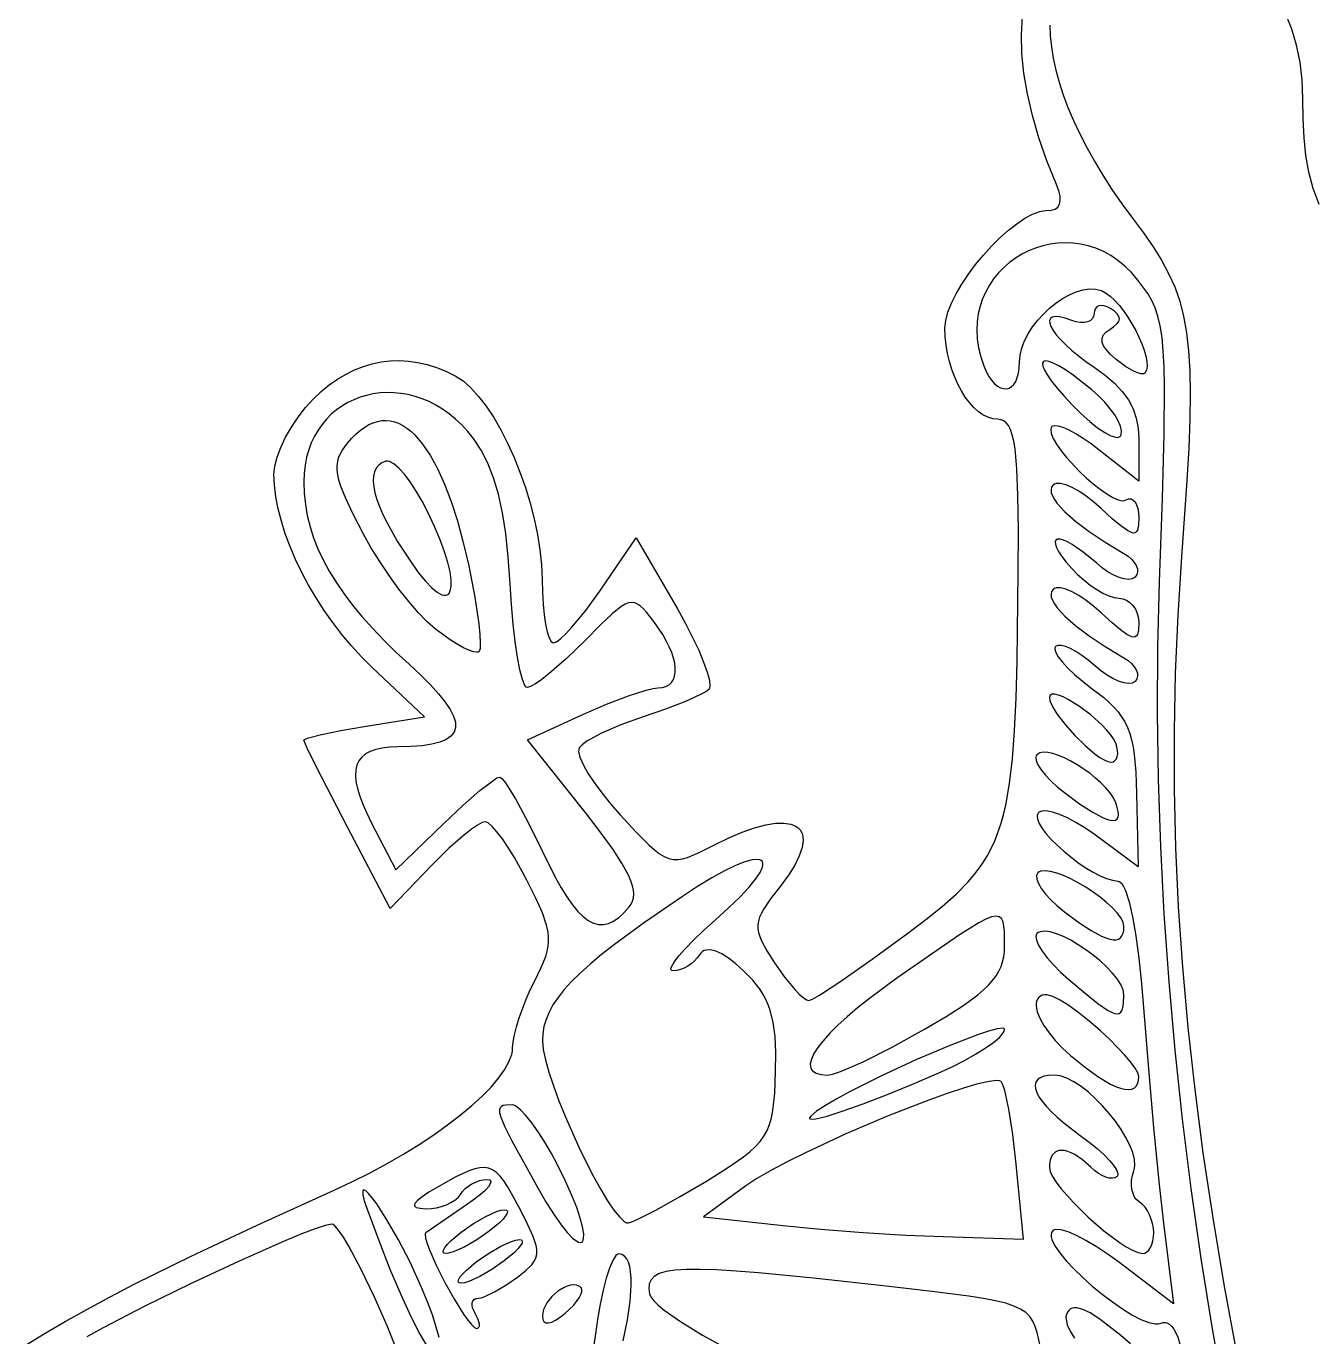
# Model space of a CAD drawing. Header units: millimetres. Extents: x -4.58 to 1.11, y 0.34 to 8.32.
# Drawn here: x -2.462 to -1.5, y 5.927 to 6.904 of the extents above; entities that cross this region are included whole.
import ezdxf

# ---------------------------------------------------------------- set-up
doc = ezdxf.new("R2010")
doc.units = ezdxf.units.MM

msp = doc.modelspace()

# ---------------------------------------------------------------- linework, layer by layer
at = {"flags": 128}
for points in [[(-2.462413, 5.921079), (-2.448286, 5.929793), (-2.43327, 5.938611), (-2.417212, 5.947616), (-2.399959, 5.956893), (-2.381358, 5.966525), (-2.339501, 5.987189), (-2.290419, 6.010282), (-2.232889, 6.036472), (-2.219328, 6.042812), (-2.206153, 6.049442), (-2.193432, 6.056309), (-2.181231, 6.063358), (-2.169619, 6.070536), (-2.158662, 6.077789), (-2.148427, 6.085064), (-2.138983, 6.092307), (-2.130395, 6.099464), (-2.122732, 6.106482), (-2.11606, 6.113307), (-2.110447, 6.119884), (-2.105961, 6.126161), (-2.102668, 6.132084), (-2.100635, 6.137599), (-2.100113, 6.140187), (-2.099931, 6.142653), (-2.099581, 6.147002), (-2.098609, 6.152297), (-2.097081, 6.158336), (-2.095066, 6.164913), (-2.089841, 6.178868), (-2.086766, 6.185837), (-2.083472, 6.192528), (-2.078616, 6.202327), (-2.075257, 6.210725), (-2.074155, 6.214598), (-2.073446, 6.218362), (-2.073136, 6.222094), (-2.073231, 6.225877), (-2.073738, 6.229789), (-2.074663, 6.233911), (-2.077791, 6.243104), (-2.082664, 6.254096), (-2.089333, 6.267528), (-2.093977, 6.276279), (-2.098658, 6.284445), (-2.103248, 6.291846), (-2.10762, 6.298304), (-2.111646, 6.303638), (-2.115199, 6.30767), (-2.118151, 6.310221), (-2.119362, 6.310885), (-2.120375, 6.311111), (-2.122773, 6.310451), (-2.126233, 6.308559), (-2.130592, 6.305568), (-2.135686, 6.301611), (-2.147428, 6.29133), (-2.160153, 6.278778), (-2.191125, 6.246444), (-2.223347, 6.307681), (-2.246092, 6.351811), (-2.253013, 6.365925), (-2.255556, 6.371931), (-2.254637, 6.372681), (-2.252005, 6.373664), (-2.242337, 6.376163), (-2.228028, 6.379095), (-2.210556, 6.382125), (-2.165556, 6.389319), (-2.204917, 6.426458), (-2.212668, 6.434136), (-2.220126, 6.442253), (-2.227263, 6.450752), (-2.234049, 6.459576), (-2.240457, 6.468669), (-2.246458, 6.477976), (-2.252023, 6.487439), (-2.257123, 6.497002), (-2.261731, 6.506609), (-2.265817, 6.516203), (-2.269352, 6.525728), (-2.272309, 6.535128), (-2.274659, 6.544347), (-2.276373, 6.553327), (-2.277422, 6.562012), (-2.277778, 6.570347), (-2.27718, 6.576292), (-2.275467, 6.582994), (-2.272758, 6.590224), (-2.269174, 6.597752), (-2.264834, 6.605348), (-2.25986, 6.612783), (-2.25437, 6.619827), (-2.248486, 6.62625), (-2.2426, 6.631769), (-2.236569, 6.636703), (-2.230402, 6.641053), (-2.224112, 6.644815), (-2.217707, 6.647988), (-2.211199, 6.650571), (-2.204599, 6.652562), (-2.197917, 6.653958), (-2.191163, 6.654759), (-2.184347, 6.654963), (-2.177482, 6.654567), (-2.170576, 6.65357), (-2.163641, 6.651971), (-2.156687, 6.649768), (-2.149724, 6.646959), (-2.142764, 6.643542), (-2.136936, 6.639727), (-2.131102, 6.634583), (-2.125314, 6.628233), (-2.119623, 6.620799), (-2.114084, 6.612404), (-2.108747, 6.603171), (-2.103665, 6.593221), (-2.098891, 6.582677), (-2.094476, 6.571663), (-2.090472, 6.560299), (-2.086933, 6.548711), (-2.08391, 6.537018), (-2.081456, 6.525345), (-2.079623, 6.513814), (-2.078463, 6.502547), (-2.078028, 6.491667), (-2.077807, 6.482182), (-2.077273, 6.473336), (-2.076459, 6.465323), (-2.075403, 6.458335), (-2.074138, 6.452567), (-2.0727, 6.448212), (-2.071123, 6.445463), (-2.070295, 6.444751), (-2.069444, 6.444514), (-2.067227, 6.445328), (-2.064107, 6.44763), (-2.060228, 6.45126), (-2.055734, 6.456057), (-2.045474, 6.468508), (-2.034472, 6.483694), (-2.007847, 6.522806), (-1.977153, 6.469736), (-1.971134, 6.458931), (-1.965809, 6.448575), (-1.961273, 6.438915), (-1.957622, 6.430196), (-1.954951, 6.422666), (-1.953356, 6.41657), (-1.952933, 6.412155), (-1.953191, 6.410655), (-1.953778, 6.409667), (-1.956101, 6.407991), (-1.959904, 6.405905), (-1.971155, 6.400833), (-1.985928, 6.395116), (-2.002625, 6.389417), (-2.019229, 6.383481), (-2.03375, 6.377122), (-2.039741, 6.374021), (-2.044625, 6.3711), (-2.048207, 6.368455), (-2.050292, 6.366181), (-2.050729, 6.364957), (-2.050782, 6.363361), (-2.049794, 6.359154), (-2.047454, 6.353764), (-2.043885, 6.347396), (-2.039214, 6.340254), (-2.033565, 6.332544), (-2.027063, 6.32447), (-2.019833, 6.316236), (-2.007818, 6.303267), (-1.998302, 6.293701), (-1.994237, 6.290116), (-1.990504, 6.287286), (-1.987005, 6.285181), (-1.983642, 6.283769), (-1.980319, 6.283018), (-1.976936, 6.282897), (-1.973397, 6.283374), (-1.969603, 6.284418), (-1.960862, 6.288078), (-1.949931, 6.293625), (-1.938946, 6.299023), (-1.928834, 6.303331), (-1.919635, 6.306574), (-1.911387, 6.308776), (-1.904129, 6.309961), (-1.897898, 6.310153), (-1.892735, 6.309377), (-1.890565, 6.308633), (-1.888677, 6.307656), (-1.887075, 6.306449), (-1.885763, 6.305015), (-1.884748, 6.303357), (-1.884033, 6.301478), (-1.883623, 6.299381), (-1.883523, 6.297069), (-1.884274, 6.291812), (-1.886324, 6.285732), (-1.889711, 6.278853), (-1.894475, 6.271198), (-1.900653, 6.262792), (-1.907679, 6.253649), (-1.912764, 6.246202), (-1.914591, 6.242941), (-1.915948, 6.239894), (-1.91684, 6.236994), (-1.917273, 6.234168), (-1.91725, 6.231349), (-1.916777, 6.228466), (-1.91586, 6.22545), (-1.914502, 6.222231), (-1.910489, 6.214905), (-1.904778, 6.205931), (-1.897061, 6.195006), (-1.889679, 6.186076), (-1.886376, 6.182648), (-1.883471, 6.180063), (-1.88107, 6.178439), (-1.879278, 6.177889), (-1.876501, 6.178933), (-1.87128, 6.181878), (-1.854714, 6.192648), (-1.831998, 6.208555), (-1.805556, 6.227958), (-1.791962, 6.238297), (-1.779983, 6.247907), (-1.769513, 6.257129), (-1.760448, 6.266304), (-1.75641, 6.270982), (-1.752684, 6.275776), (-1.749256, 6.280729), (-1.746115, 6.285885), (-1.743246, 6.291285), (-1.740637, 6.296973), (-1.738275, 6.302991), (-1.736146, 6.309382), (-1.734238, 6.316189), (-1.732537, 6.323454), (-1.729706, 6.33953), (-1.727548, 6.357953), (-1.725958, 6.379064), (-1.724832, 6.403204), (-1.724066, 6.430716), (-1.723194, 6.497222), (-1.723079, 6.528829), (-1.723381, 6.554269), (-1.724181, 6.574145), (-1.725561, 6.589057), (-1.726493, 6.59484), (-1.727601, 6.599608), (-1.728895, 6.603437), (-1.730384, 6.6064), (-1.732079, 6.608574), (-1.73399, 6.610034), (-1.736127, 6.610854), (-1.7385, 6.611111), (-1.742196, 6.6115), (-1.745858, 6.612633), (-1.749459, 6.614462), (-1.752969, 6.616937), (-1.756361, 6.620009), (-1.759607, 6.62363), (-1.762678, 6.627751), (-1.765545, 6.632321), (-1.768181, 6.637293), (-1.770558, 6.642617), (-1.772646, 6.648244), (-1.774418, 6.654125), (-1.775845, 6.660211), (-1.7769, 6.666453), (-1.777554, 6.672802), (-1.777778, 6.679208), (-1.777197, 6.68483), (-1.775531, 6.691049), (-1.772893, 6.697734), (-1.769399, 6.704751), (-1.765163, 6.711968), (-1.760299, 6.719253), (-1.754921, 6.726472), (-1.749144, 6.733495), (-1.743083, 6.740187), (-1.736851, 6.746417), (-1.730563, 6.752053), (-1.724334, 6.75696), (-1.718278, 6.761008), (-1.71251, 6.764063), (-1.707143, 6.765994), (-1.704645, 6.766496), (-1.702292, 6.766667), (-1.698643, 6.766958), (-1.695778, 6.767838), (-1.693691, 6.769318), (-1.692378, 6.77141), (-1.691835, 6.774124), (-1.692057, 6.777471), (-1.69304, 6.781463), (-1.694778, 6.786111), (-1.701856, 6.803823), (-1.707806, 6.82101), (-1.712631, 6.837642), (-1.716334, 6.853687), (-1.718919, 6.869117), (-1.720388, 6.883899), (-1.720744, 6.898004), (-1.719991, 6.911399)], [(-1.499022, 6.771158), (-1.503362, 6.783135), (-1.506566, 6.795257), (-1.508787, 6.807776), (-1.510182, 6.820943), (-1.510905, 6.835008), (-1.511111, 6.850222), (-1.511646, 6.864058), (-1.513224, 6.877312), (-1.515808, 6.889942), (-1.519361, 6.901905), (-1.523843, 6.913157)], [(-1.699625, 6.905017), (-1.699312, 6.897072), (-1.698462, 6.888821), (-1.697073, 6.880281), (-1.695144, 6.871467), (-1.692675, 6.862396), (-1.689663, 6.853083), (-1.686109, 6.843545), (-1.68201, 6.833798), (-1.677367, 6.823858), (-1.672177, 6.81374), (-1.66644, 6.803461), (-1.660155, 6.793037), (-1.653321, 6.782484), (-1.645936, 6.771818), (-1.638, 6.761056), (-1.629872, 6.750109), (-1.622706, 6.73978), (-1.616462, 6.729799), (-1.611103, 6.719895), (-1.606588, 6.709796), (-1.602878, 6.699234), (-1.599935, 6.687936), (-1.597719, 6.675632), (-1.59619, 6.662051), (-1.59531, 6.646923), (-1.59504, 6.629977), (-1.59534, 6.610942), (-1.596171, 6.589548), (-1.597494, 6.565523), (-1.601458, 6.5085), (-1.604261, 6.465063), (-1.606126, 6.421809), (-1.60704, 6.378588), (-1.606987, 6.335248), (-1.605952, 6.291641), (-1.60392, 6.247614), (-1.600876, 6.203019), (-1.596804, 6.157705), (-1.59169, 6.111521), (-1.585518, 6.064318), (-1.578273, 6.015944), (-1.569941, 5.96625), (-1.560505, 5.915085)], [(-1.568896, 5.88013), (-1.578312, 5.93301), (-1.586757, 5.985511), (-1.594231, 6.037636), (-1.600734, 6.089384), (-1.606267, 6.140757), (-1.610828, 6.191757), (-1.614419, 6.242384), (-1.617039, 6.29264), (-1.618689, 6.342525), (-1.619369, 6.392042), (-1.619079, 6.44119), (-1.617819, 6.489972), (-1.615678, 6.552173), (-1.614396, 6.600054), (-1.614138, 6.635907), (-1.614445, 6.65004), (-1.615069, 6.662024), (-1.616033, 6.672148), (-1.617355, 6.680697), (-1.619057, 6.687959), (-1.621159, 6.694218), (-1.623683, 6.699763), (-1.626648, 6.704879), (-1.633986, 6.714972), (-1.638724, 6.720501), (-1.643695, 6.725374), (-1.648867, 6.729606), (-1.654211, 6.733216), (-1.659694, 6.73622), (-1.665288, 6.738636), (-1.67096, 6.74048), (-1.676681, 6.74177), (-1.682419, 6.742523), (-1.688145, 6.742755), (-1.693827, 6.742485), (-1.699434, 6.741729), (-1.704937, 6.740504), (-1.710305, 6.738827), (-1.715506, 6.736716), (-1.72051, 6.734187), (-1.725287, 6.731258), (-1.729806, 6.727946), (-1.734036, 6.724267), (-1.737947, 6.72024), (-1.741508, 6.71588), (-1.744688, 6.711205), (-1.747456, 6.706233), (-1.749783, 6.70098), (-1.751637, 6.695463), (-1.752988, 6.6897), (-1.753804, 6.683708), (-1.754056, 6.677503), (-1.753713, 6.671103), (-1.752744, 6.664525), (-1.751118, 6.657786), (-1.748806, 6.650903), (-1.746985, 6.646691), (-1.745012, 6.643085), (-1.742923, 6.64008), (-1.740755, 6.637671), (-1.738547, 6.635856), (-1.736336, 6.634629), (-1.734157, 6.633987), (-1.73205, 6.633925), (-1.730051, 6.63444), (-1.728198, 6.635527), (-1.726527, 6.637182), (-1.725077, 6.639401), (-1.723884, 6.64218), (-1.722986, 6.645514), (-1.722419, 6.6494), (-1.722222, 6.653833), (-1.721776, 6.65903), (-1.720494, 6.664318), (-1.718458, 6.669623), (-1.715752, 6.674873), (-1.712459, 6.679996), (-1.708662, 6.684918), (-1.704444, 6.689568), (-1.699889, 6.693872), (-1.695079, 6.697757), (-1.690097, 6.701152), (-1.685028, 6.703982), (-1.679953, 6.706177), (-1.674956, 6.707663), (-1.67012, 6.708367), (-1.665528, 6.708216), (-1.661264, 6.707139), (-1.658077, 6.705503), (-1.654768, 6.703049), (-1.651398, 6.69989), (-1.648024, 6.696137), (-1.644707, 6.691903), (-1.641504, 6.6873), (-1.635681, 6.677436), (-1.631026, 6.66744), (-1.629285, 6.662674), (-1.628014, 6.658211), (-1.627271, 6.654164), (-1.627116, 6.650645), (-1.627608, 6.647766), (-1.628806, 6.645639), (-1.629963, 6.645057), (-1.631732, 6.645086), (-1.634025, 6.645685), (-1.636752, 6.646811), (-1.643159, 6.650481), (-1.65025, 6.655764), (-1.654415, 6.659469), (-1.657539, 6.662841), (-1.659632, 6.665916), (-1.6607, 6.668733), (-1.660751, 6.671329), (-1.659795, 6.673744), (-1.657838, 6.676015), (-1.654889, 6.678181), (-1.651842, 6.680269), (-1.649648, 6.682253), (-1.648308, 6.684164), (-1.647819, 6.686033), (-1.648183, 6.687891), (-1.649397, 6.689768), (-1.651461, 6.691697), (-1.654375, 6.693708), (-1.656845, 6.695002), (-1.659149, 6.695758), (-1.661237, 6.695992), (-1.663057, 6.69572), (-1.664561, 6.694958), (-1.665697, 6.693722), (-1.666416, 6.692027), (-1.666667, 6.689889), (-1.667007, 6.687726), (-1.667982, 6.685961), (-1.669523, 6.684613), (-1.671562, 6.683703), (-1.674032, 6.683252), (-1.676862, 6.683281), (-1.679985, 6.683811), (-1.683333, 6.684861), (-1.68829, 6.686553), (-1.692338, 6.687499), (-1.6955, 6.687749), (-1.697799, 6.687352), (-1.69926, 6.686356), (-1.699906, 6.684812), (-1.699759, 6.682769), (-1.698844, 6.680274), (-1.697183, 6.677379), (-1.694801, 6.674131), (-1.691721, 6.67058), (-1.687966, 6.666775), (-1.68356, 6.662766), (-1.678525, 6.6586), (-1.672887, 6.654329), (-1.666667, 6.65), (-1.658398, 6.644049), (-1.651418, 6.638071), (-1.645668, 6.631973), (-1.641092, 6.625661), (-1.637631, 6.619043), (-1.635227, 6.612025), (-1.633823, 6.604514), (-1.633361, 6.596417), (-1.633333, 6.565056), (-1.662806, 6.588236), (-1.668843, 6.592776), (-1.674704, 6.596784), (-1.680242, 6.600189), (-1.685314, 6.60292), (-1.689775, 6.604905), (-1.693479, 6.606072), (-1.696283, 6.60635), (-1.697302, 6.606133), (-1.698042, 6.605667), (-1.698685, 6.604718), (-1.698985, 6.603532), (-1.698631, 6.600522), (-1.697131, 6.596786), (-1.694638, 6.592476), (-1.691305, 6.587744), (-1.687285, 6.582739), (-1.677792, 6.572519), (-1.672624, 6.567606), (-1.667379, 6.563025), (-1.66221, 6.558928), (-1.657268, 6.555465), (-1.652707, 6.552789), (-1.648679, 6.55105), (-1.645337, 6.550398), (-1.643971, 6.550528), (-1.642833, 6.550986), (-1.640926, 6.551775), (-1.639146, 6.55175), (-1.637533, 6.550966), (-1.636125, 6.549479), (-1.634962, 6.547344), (-1.634083, 6.544615), (-1.633527, 6.541348), (-1.633333, 6.537597), (-1.633553, 6.532255), (-1.634335, 6.528592), (-1.634994, 6.527405), (-1.635862, 6.526654), (-1.636961, 6.526345), (-1.638316, 6.526484), (-1.641881, 6.52813), (-1.64674, 6.531634), (-1.653075, 6.537044), (-1.661069, 6.544403), (-1.66681, 6.549463), (-1.672495, 6.553855), (-1.677977, 6.557506), (-1.683108, 6.560344), (-1.68774, 6.562294), (-1.691726, 6.563286), (-1.694917, 6.563244), (-1.696169, 6.562813), (-1.697167, 6.562097), (-1.698285, 6.560487), (-1.698736, 6.558589), (-1.698536, 6.556421), (-1.697702, 6.553999), (-1.696252, 6.551339), (-1.694202, 6.548459), (-1.688375, 6.542102), (-1.680358, 6.535063), (-1.670288, 6.527474), (-1.658303, 6.519469), (-1.644542, 6.511181), (-1.641376, 6.509101), (-1.638746, 6.50684), (-1.636686, 6.504467), (-1.635231, 6.502057), (-1.634414, 6.499682), (-1.63427, 6.497413), (-1.634834, 6.495324), (-1.636139, 6.493486), (-1.638194, 6.492224), (-1.640917, 6.491774), (-1.64419, 6.492093), (-1.647896, 6.493141), (-1.651917, 6.494874), (-1.656135, 6.49725), (-1.660433, 6.500227), (-1.664694, 6.503764), (-1.674717, 6.512147), (-1.683107, 6.517887), (-1.686601, 6.519783), (-1.689581, 6.52104), (-1.692012, 6.521664), (-1.693858, 6.521663), (-1.695083, 6.521044), (-1.695654, 6.519814), (-1.695533, 6.51798), (-1.694687, 6.515549), (-1.693079, 6.512529), (-1.690674, 6.508925), (-1.687437, 6.504747), (-1.683333, 6.5), (-1.67899, 6.495536), (-1.674348, 6.491372), (-1.669551, 6.487598), (-1.664743, 6.484306), (-1.660068, 6.481586), (-1.655669, 6.479531), (-1.651691, 6.478231), (-1.648278, 6.477778), (-1.645275, 6.477398), (-1.642474, 6.476309), (-1.639936, 6.474588), (-1.637722, 6.472311), (-1.635894, 6.469554), (-1.634512, 6.466393), (-1.633638, 6.462905), (-1.633333, 6.459167), (-1.633583, 6.45418), (-1.634437, 6.450799), (-1.635139, 6.449724), (-1.636052, 6.449067), (-1.637195, 6.448832), (-1.638587, 6.449026), (-1.642198, 6.450719), (-1.647044, 6.454188), (-1.653282, 6.459476), (-1.661069, 6.466625), (-1.66681, 6.471685), (-1.672495, 6.476077), (-1.677977, 6.479729), (-1.683108, 6.482566), (-1.68774, 6.484517), (-1.691726, 6.485508), (-1.694917, 6.485466), (-1.696169, 6.485036), (-1.697167, 6.484319), (-1.698285, 6.482709), (-1.698736, 6.480812), (-1.698536, 6.478643), (-1.697702, 6.476221), (-1.696252, 6.473561), (-1.694202, 6.470681), (-1.688375, 6.464325), (-1.680358, 6.457285), (-1.670288, 6.449696), (-1.658303, 6.441691), (-1.644542, 6.433403), (-1.641376, 6.431324), (-1.638746, 6.429062), (-1.636686, 6.42669), (-1.635231, 6.42428), (-1.634414, 6.421904), (-1.63427, 6.419635), (-1.634834, 6.417546), (-1.636139, 6.415708), (-1.638234, 6.414482), (-1.641073, 6.414135), (-1.644529, 6.414619), (-1.648476, 6.415884), (-1.652789, 6.417881), (-1.657342, 6.420562), (-1.66201, 6.423877), (-1.666667, 6.427778), (-1.671286, 6.431711), (-1.675848, 6.435129), (-1.680233, 6.437976), (-1.684325, 6.440194), (-1.688004, 6.441728), (-1.691153, 6.44252), (-1.693654, 6.442514), (-1.695389, 6.441653), (-1.695867, 6.440879), (-1.695998, 6.439879), (-1.695273, 6.437268), (-1.693322, 6.433946), (-1.690253, 6.430036), (-1.686176, 6.425667), (-1.681197, 6.420963), (-1.675427, 6.416051), (-1.668972, 6.411056), (-1.659471, 6.403613), (-1.65547, 6.400066), (-1.651929, 6.396545), (-1.648821, 6.392984), (-1.646117, 6.389317), (-1.643787, 6.385476), (-1.641804, 6.381396), (-1.640138, 6.377009), (-1.638761, 6.372248), (-1.637645, 6.367048), (-1.636759, 6.361341), (-1.635568, 6.348139), (-1.634958, 6.332111), (-1.633722, 6.277403), (-1.666722, 6.301792), (-1.673521, 6.306523), (-1.680192, 6.31061), (-1.686564, 6.313986), (-1.692469, 6.316585), (-1.697737, 6.318341), (-1.702199, 6.319188), (-1.705686, 6.319059), (-1.70701, 6.318609), (-1.708028, 6.317889), (-1.708708, 6.316951), (-1.709068, 6.315835), (-1.708892, 6.313127), (-1.707625, 6.309871), (-1.705393, 6.306176), (-1.70232, 6.30215), (-1.698532, 6.297902), (-1.694155, 6.293538), (-1.689313, 6.289167), (-1.678736, 6.280835), (-1.673252, 6.277091), (-1.667805, 6.273772), (-1.66252, 6.270985), (-1.657522, 6.26884), (-1.652937, 6.267443), (-1.648889, 6.266903), (-1.647501, 6.266431), (-1.646112, 6.265084), (-1.644726, 6.262889), (-1.64335, 6.259874), (-1.640646, 6.251489), (-1.638043, 6.240142), (-1.635585, 6.22605), (-1.633313, 6.209426), (-1.63127, 6.190486), (-1.6295, 6.169444), (-1.62614, 6.126939), (-1.622276, 6.083076), (-1.618389, 6.043026), (-1.614958, 6.011958), (-1.607556, 5.951708), (-1.648528, 5.982958), (-1.656919, 5.98907), (-1.665065, 5.994456), (-1.672763, 5.999021), (-1.679812, 6.002668), (-1.686013, 6.005304), (-1.691164, 6.006831), (-1.695065, 6.007155), (-1.696483, 6.006836), (-1.697514, 6.006181), (-1.698337, 6.00496), (-1.698682, 6.003452), (-1.698574, 6.001682), (-1.698039, 5.99967), (-1.695797, 5.995013), (-1.692167, 5.989663), (-1.687358, 5.983801), (-1.681583, 5.977608), (-1.675052, 5.971264), (-1.667976, 5.96495), (-1.660565, 5.958846), (-1.653031, 5.953134), (-1.645584, 5.947995), (-1.638436, 5.943608), (-1.631796, 5.940156), (-1.625877, 5.937818), (-1.620889, 5.936775), (-1.618809, 5.936796), (-1.617042, 5.937208), (-1.615222, 5.937691), (-1.613484, 5.937707), (-1.611824, 5.937249), (-1.610241, 5.936309), (-1.60873, 5.934879), (-1.607288, 5.932951), (-1.604602, 5.927573), (-1.602158, 5.920113)], [(-1.668458, 6.633153), (-1.68222, 6.643923), (-1.687959, 6.647887), (-1.692909, 6.650929), (-1.697048, 6.653063), (-1.700353, 6.654309), (-1.702804, 6.654683), (-1.704378, 6.654203), (-1.705055, 6.652886), (-1.704811, 6.650749), (-1.703626, 6.647809), (-1.701478, 6.644084), (-1.698345, 6.639592), (-1.694205, 6.634349), (-1.689037, 6.628373), (-1.682819, 6.621681), (-1.676216, 6.615115), (-1.669901, 6.609457), (-1.664024, 6.604799), (-1.658733, 6.601229), (-1.654177, 6.598839), (-1.650507, 6.59772), (-1.64905, 6.597664), (-1.64787, 6.597961), (-1.646986, 6.59862), (-1.646417, 6.599653), (-1.646151, 6.602474), (-1.646929, 6.605959), (-1.648661, 6.609973), (-1.651255, 6.614377), (-1.654623, 6.619034), (-1.658673, 6.623807), (-1.663315, 6.628559), (-1.668458, 6.633153)], [(-2.013083, 6.247611), (-2.011627, 6.249694), (-2.010579, 6.251965), (-2.009951, 6.254448), (-2.009752, 6.257167), (-2.009995, 6.260146), (-2.010691, 6.263411), (-2.011851, 6.266984), (-2.013486, 6.270891), (-2.018226, 6.279801), (-2.025001, 6.290336), (-2.033901, 6.302689), (-2.045014, 6.317056), (-2.088792, 6.372222), (-2.047181, 6.391375), (-2.029919, 6.398831), (-2.0137, 6.404983), (-2.000343, 6.409191), (-1.995306, 6.410368), (-1.991667, 6.410819), (-1.988439, 6.411146), (-1.985675, 6.411966), (-1.983374, 6.413254), (-1.981534, 6.414984), (-1.980153, 6.417127), (-1.97923, 6.419658), (-1.978763, 6.422551), (-1.97875, 6.425778), (-1.979189, 6.429313), (-1.98008, 6.433129), (-1.981419, 6.4372), (-1.983206, 6.441499), (-1.985438, 6.446), (-1.988114, 6.450675), (-1.994792, 6.460444), (-2.000147, 6.467269), (-2.002491, 6.469884), (-2.004703, 6.471944), (-2.006851, 6.47343), (-2.009004, 6.474323), (-2.011228, 6.474604), (-2.013594, 6.474255), (-2.016168, 6.473258), (-2.019019, 6.471593), (-2.025823, 6.466189), (-2.034552, 6.457892), (-2.04575, 6.446556), (-2.059884, 6.432791), (-2.07274, 6.421521), (-2.078246, 6.417184), (-2.082902, 6.413907), (-2.086532, 6.411834), (-2.088958, 6.411111), (-2.08985, 6.411513), (-2.090762, 6.412691), (-2.092617, 6.417219), (-2.09447, 6.424378), (-2.096269, 6.433851), (-2.09796, 6.445319), (-2.099492, 6.458467), (-2.100809, 6.472975), (-2.101861, 6.488528), (-2.103265, 6.508314), (-2.105138, 6.525894), (-2.107534, 6.541481), (-2.110505, 6.555283), (-2.114106, 6.567512), (-2.11839, 6.578377), (-2.123411, 6.58809), (-2.129222, 6.596861), (-2.133434, 6.602146), (-2.137851, 6.606967), (-2.142451, 6.61133), (-2.147212, 6.615241), (-2.152111, 6.618706), (-2.157127, 6.62173), (-2.162237, 6.624319), (-2.167419, 6.626479), (-2.17265, 6.628215), (-2.177909, 6.629533), (-2.183174, 6.63044), (-2.188421, 6.63094), (-2.193629, 6.631039), (-2.198775, 6.630743), (-2.203838, 6.630058), (-2.208795, 6.62899), (-2.213624, 6.627543), (-2.218302, 6.625725), (-2.222808, 6.62354), (-2.227119, 6.620994), (-2.231212, 6.618093), (-2.235067, 6.614843), (-2.238659, 6.61125), (-2.241968, 6.607318), (-2.244971, 6.603055), (-2.247646, 6.598465), (-2.24997, 6.593554), (-2.251922, 6.588328), (-2.253478, 6.582793), (-2.254617, 6.576954), (-2.255317, 6.570818), (-2.255556, 6.564389), (-2.255271, 6.555986), (-2.254411, 6.547641), (-2.252966, 6.539339), (-2.250929, 6.531066), (-2.24829, 6.522806), (-2.245042, 6.514543), (-2.241174, 6.506263), (-2.236679, 6.497951), (-2.231547, 6.489592), (-2.225771, 6.481169), (-2.219341, 6.472669), (-2.212249, 6.464076), (-2.204486, 6.455375), (-2.196043, 6.446551), (-2.186912, 6.437588), (-2.177083, 6.428472), (-2.168561, 6.420542), (-2.161236, 6.413222), (-2.15511, 6.406498), (-2.150185, 6.400355), (-2.146462, 6.394779), (-2.143945, 6.389757), (-2.142634, 6.385273), (-2.142531, 6.381314), (-2.142934, 6.379527), (-2.143639, 6.377866), (-2.144648, 6.376329), (-2.14596, 6.374914), (-2.149496, 6.372445), (-2.154247, 6.370443), (-2.160218, 6.368895), (-2.167408, 6.367787), (-2.175821, 6.367105), (-2.185458, 6.366833), (-2.191624, 6.366596), (-2.197113, 6.365971), (-2.201928, 6.364946), (-2.206075, 6.36351), (-2.209557, 6.361653), (-2.212378, 6.359363), (-2.214541, 6.356628), (-2.21605, 6.353437), (-2.21691, 6.34978), (-2.217125, 6.345645), (-2.216697, 6.341021), (-2.215632, 6.335896), (-2.213933, 6.330259), (-2.211603, 6.3241), (-2.208648, 6.317406), (-2.205069, 6.310167), (-2.187, 6.275236), (-2.151306, 6.309833), (-2.136976, 6.323275), (-2.124356, 6.33428), (-2.114811, 6.341714), (-2.111619, 6.343738), (-2.109708, 6.344444), (-2.108971, 6.344156), (-2.10799, 6.343311), (-2.10536, 6.340061), (-2.101949, 6.334923), (-2.097889, 6.328125), (-2.088345, 6.31046), (-2.077778, 6.288889), (-2.0683, 6.269882), (-2.063845, 6.261948), (-2.05955, 6.255043), (-2.055396, 6.249153), (-2.051362, 6.244265), (-2.047427, 6.240366), (-2.043571, 6.237443), (-2.039773, 6.235482), (-2.036013, 6.234472), (-2.032269, 6.234397), (-2.028522, 6.235246), (-2.02475, 6.237005), (-2.020934, 6.239661), (-2.017052, 6.243201), (-2.013083, 6.247611)], [(-2.1575, 6.454694), (-2.163572, 6.460061), (-2.170278, 6.467028), (-2.177395, 6.475303), (-2.184701, 6.484592), (-2.191977, 6.494603), (-2.199, 6.505044), (-2.205549, 6.515621), (-2.211403, 6.526042), (-2.218796, 6.540359), (-2.224349, 6.552153), (-2.228133, 6.561843), (-2.229384, 6.56603), (-2.23022, 6.569849), (-2.230651, 6.573351), (-2.230685, 6.57659), (-2.230332, 6.579617), (-2.2296, 6.582485), (-2.228499, 6.585247), (-2.227037, 6.587954), (-2.223069, 6.593417), (-2.219858, 6.597057), (-2.216643, 6.600249), (-2.213427, 6.602996), (-2.210213, 6.605299), (-2.207004, 6.607163), (-2.203803, 6.60859), (-2.200612, 6.609583), (-2.197435, 6.610144), (-2.194274, 6.610278), (-2.191132, 6.609986), (-2.188012, 6.609272), (-2.184917, 6.608138), (-2.18185, 6.606588), (-2.178814, 6.604624), (-2.175812, 6.602249), (-2.172845, 6.599467), (-2.167034, 6.59269), (-2.161403, 6.584317), (-2.155976, 6.574371), (-2.150775, 6.562876), (-2.145823, 6.549853), (-2.141144, 6.535328), (-2.13676, 6.519323), (-2.132694, 6.501861), (-2.128174, 6.478577), (-2.125217, 6.458769), (-2.124404, 6.450823), (-2.124075, 6.444531), (-2.124264, 6.440156), (-2.124561, 6.438768), (-2.125, 6.437958), (-2.125645, 6.437567), (-2.126553, 6.437407), (-2.12909, 6.437749), (-2.132478, 6.438915), (-2.136583, 6.440837), (-2.141272, 6.443444), (-2.14641, 6.446669), (-2.1575, 6.454694)], [(-2.163042, 6.541806), (-2.167346, 6.550076), (-2.1718, 6.557657), (-2.176274, 6.564392), (-2.180639, 6.570125), (-2.184767, 6.574699), (-2.18853, 6.577958), (-2.191799, 6.579745), (-2.193207, 6.580037), (-2.194444, 6.579903), (-2.197377, 6.578656), (-2.199756, 6.576908), (-2.201582, 6.574668), (-2.202858, 6.571945), (-2.203587, 6.568751), (-2.203771, 6.565093), (-2.203413, 6.560983), (-2.202514, 6.556431), (-2.201077, 6.551445), (-2.199106, 6.546036), (-2.196601, 6.540214), (-2.193566, 6.533989), (-2.185913, 6.520367), (-2.176167, 6.50525), (-2.170276, 6.497044), (-2.164963, 6.490511), (-2.160248, 6.485593), (-2.156153, 6.482231), (-2.152698, 6.480366), (-2.151218, 6.479976), (-2.149906, 6.479939), (-2.148764, 6.480246), (-2.147796, 6.480891), (-2.147004, 6.481866), (-2.146391, 6.483163), (-2.145711, 6.486697), (-2.145777, 6.491433), (-2.146612, 6.497313), (-2.148235, 6.504277), (-2.150669, 6.512268), (-2.153933, 6.521225), (-2.158051, 6.531091), (-2.163042, 6.541806)], [(-1.650556, 6.369681), (-1.652118, 6.372812), (-1.654435, 6.37619), (-1.657388, 6.379732), (-1.660859, 6.383357), (-1.668886, 6.390532), (-1.677569, 6.397062), (-1.685967, 6.402299), (-1.689763, 6.404229), (-1.693134, 6.405591), (-1.695961, 6.406304), (-1.698126, 6.406287), (-1.699512, 6.405458), (-1.7, 6.403736), (-1.699601, 6.401369), (-1.698464, 6.398484), (-1.696675, 6.395174), (-1.694323, 6.391532), (-1.688282, 6.383621), (-1.681043, 6.37549), (-1.673311, 6.367878), (-1.665787, 6.361525), (-1.662324, 6.359052), (-1.659176, 6.357171), (-1.656432, 6.355975), (-1.654181, 6.355556), (-1.652475, 6.355843), (-1.651099, 6.356669), (-1.650065, 6.357974), (-1.649389, 6.359701), (-1.649085, 6.361793), (-1.649169, 6.364192), (-1.649654, 6.366841), (-1.650556, 6.369681)], [(-1.650556, 6.325236), (-1.652309, 6.328839), (-1.654788, 6.332548), (-1.657893, 6.336302), (-1.661521, 6.340039), (-1.665574, 6.343697), (-1.669948, 6.347216), (-1.679262, 6.353585), (-1.683999, 6.356312), (-1.688656, 6.358653), (-1.693131, 6.360544), (-1.697323, 6.361926), (-1.701132, 6.362734), (-1.704457, 6.36291), (-1.707196, 6.362389), (-1.70925, 6.361111), (-1.709827, 6.360281), (-1.710107, 6.359257), (-1.709818, 6.356691), (-1.708467, 6.353527), (-1.706137, 6.349882), (-1.702914, 6.345873), (-1.698881, 6.341615), (-1.694122, 6.337225), (-1.688722, 6.332819), (-1.677518, 6.324568), (-1.668093, 6.318392), (-1.660475, 6.314297), (-1.657354, 6.313031), (-1.654696, 6.312288), (-1.652505, 6.312068), (-1.650785, 6.312372), (-1.649539, 6.3132), (-1.648771, 6.314554), (-1.648485, 6.316433), (-1.648685, 6.31884), (-1.649374, 6.321774), (-1.650556, 6.325236)], [(-1.955556, 6.043264), (-1.939894, 6.053006), (-1.927859, 6.061307), (-1.923046, 6.065163), (-1.918954, 6.068955), (-1.915519, 6.072779), (-1.912681, 6.076734), (-1.910376, 6.08092), (-1.908543, 6.085433), (-1.90712, 6.090372), (-1.906044, 6.095836), (-1.904686, 6.108731), (-1.903972, 6.124903), (-1.903822, 6.138929), (-1.904364, 6.150998), (-1.9057, 6.161427), (-1.907931, 6.170531), (-1.909412, 6.174685), (-1.911156, 6.178626), (-1.913173, 6.182394), (-1.915476, 6.186028), (-1.920993, 6.193052), (-1.927806, 6.200014), (-1.933709, 6.205248), (-1.939152, 6.209433), (-1.944106, 6.212558), (-1.948545, 6.214615), (-1.952441, 6.215591), (-1.955766, 6.215479), (-1.957207, 6.215011), (-1.958494, 6.214266), (-1.959626, 6.213245), (-1.960597, 6.211944), (-1.96233, 6.209545), (-1.964432, 6.207307), (-1.966823, 6.205278), (-1.969422, 6.203509), (-1.972148, 6.202047), (-1.974919, 6.200942), (-1.977656, 6.200244), (-1.980278, 6.2), (-1.981307, 6.200196), (-1.981865, 6.200771), (-1.981966, 6.201706), (-1.981628, 6.202981), (-1.979695, 6.206475), (-1.976194, 6.211097), (-1.971254, 6.216694), (-1.965, 6.223109), (-1.957563, 6.230189), (-1.949069, 6.237778), (-1.938989, 6.246824), (-1.930634, 6.254925), (-1.923967, 6.262055), (-1.918953, 6.268189), (-1.915553, 6.273302), (-1.913732, 6.277369), (-1.913402, 6.279002), (-1.913452, 6.280365), (-1.913879, 6.281453), (-1.914677, 6.282264), (-1.915842, 6.282794), (-1.91737, 6.283041), (-1.921493, 6.282672), (-1.927011, 6.28113), (-1.933886, 6.278391), (-1.942081, 6.27443), (-1.95156, 6.26922), (-1.962286, 6.262738), (-1.974222, 6.254958), (-2.001649, 6.236062), (-2.024164, 6.219534), (-2.033702, 6.212033), (-2.042156, 6.204974), (-2.049576, 6.198308), (-2.05601, 6.191983), (-2.061507, 6.18595), (-2.066113, 6.180159), (-2.069879, 6.17456), (-2.072851, 6.169103), (-2.075079, 6.163738), (-2.076611, 6.158415), (-2.077494, 6.153084), (-2.077778, 6.147694), (-2.077201, 6.141397), (-2.075557, 6.133515), (-2.072977, 6.124328), (-2.069591, 6.114111), (-2.06553, 6.103142), (-2.060925, 6.091696), (-2.050606, 6.068486), (-2.045153, 6.057275), (-2.039678, 6.046695), (-2.034312, 6.037024), (-2.029186, 6.028538), (-2.024431, 6.021515), (-2.020176, 6.01623), (-2.016554, 6.012962), (-2.015021, 6.01217), (-2.013694, 6.011986), (-2.01104, 6.01278), (-2.006591, 6.014721), (-1.99326, 6.021531), (-1.975612, 6.031388), (-1.955556, 6.043264)], [(-1.644444, 6.233069), (-1.64506, 6.236148), (-1.64681, 6.239574), (-1.649548, 6.243255), (-1.653127, 6.247101), (-1.657402, 6.251021), (-1.662226, 6.254923), (-1.667453, 6.258716), (-1.672937, 6.262311), (-1.678532, 6.265615), (-1.684092, 6.268537), (-1.689469, 6.270986), (-1.694519, 6.272872), (-1.699094, 6.274103), (-1.703049, 6.274589), (-1.706238, 6.274238), (-1.707499, 6.27372), (-1.708514, 6.272958), (-1.709168, 6.272053), (-1.709522, 6.270957), (-1.709373, 6.268253), (-1.708146, 6.264964), (-1.705925, 6.26121), (-1.702791, 6.25711), (-1.698824, 6.252785), (-1.694108, 6.248351), (-1.688722, 6.243931), (-1.677959, 6.235995), (-1.668784, 6.229962), (-1.66115, 6.22582), (-1.657897, 6.224454), (-1.65501, 6.223557), (-1.652486, 6.223127), (-1.650317, 6.223162), (-1.648498, 6.223662), (-1.647023, 6.224624), (-1.645886, 6.226047), (-1.645081, 6.22793), (-1.644603, 6.230271), (-1.644444, 6.233069)], [(-1.793014, 6.156361), (-1.776884, 6.165885), (-1.763755, 6.174358), (-1.753366, 6.182052), (-1.749117, 6.185693), (-1.745455, 6.189241), (-1.742346, 6.192732), (-1.739758, 6.196198), (-1.737658, 6.199674), (-1.736014, 6.203195), (-1.734792, 6.206794), (-1.73396, 6.210506), (-1.733484, 6.214364), (-1.733333, 6.218403), (-1.733461, 6.229152), (-1.733803, 6.233288), (-1.73449, 6.23655), (-1.735644, 6.238903), (-1.737387, 6.24031), (-1.739837, 6.240735), (-1.743118, 6.240142), (-1.747349, 6.238496), (-1.752652, 6.23576), (-1.766954, 6.226875), (-1.813736, 6.194444), (-1.834052, 6.179454), (-1.842861, 6.172405), (-1.850742, 6.165693), (-1.857674, 6.159347), (-1.863636, 6.153398), (-1.868606, 6.147875), (-1.872564, 6.142807), (-1.875489, 6.138225), (-1.877358, 6.134157), (-1.878151, 6.130634), (-1.877847, 6.127685), (-1.877277, 6.126435), (-1.876425, 6.125339), (-1.873863, 6.123627), (-1.870141, 6.122578), (-1.865236, 6.122222), (-1.861502, 6.122919), (-1.855662, 6.124916), (-1.848014, 6.128073), (-1.838854, 6.13225), (-1.817181, 6.143105), (-1.793014, 6.156361)], [(-1.644444, 6.182056), (-1.645056, 6.185684), (-1.646793, 6.18968), (-1.649515, 6.193943), (-1.653077, 6.19837), (-1.657336, 6.202863), (-1.66215, 6.207319), (-1.667375, 6.211639), (-1.672868, 6.21572), (-1.678486, 6.219463), (-1.684086, 6.222767), (-1.689525, 6.22553), (-1.694659, 6.227651), (-1.699346, 6.229031), (-1.703443, 6.229567), (-1.706806, 6.22916), (-1.708167, 6.228571), (-1.709292, 6.227708), (-1.709881, 6.226818), (-1.710137, 6.225679), (-1.709695, 6.222727), (-1.708064, 6.218992), (-1.705342, 6.214615), (-1.701626, 6.209736), (-1.697012, 6.204497), (-1.6916, 6.199038), (-1.685486, 6.1935), (-1.673367, 6.183231), (-1.663857, 6.175657), (-1.656649, 6.170694), (-1.653814, 6.169165), (-1.651439, 6.168257), (-1.649487, 6.167959), (-1.64792, 6.16826), (-1.646698, 6.169149), (-1.645785, 6.170617), (-1.645141, 6.172652), (-1.644729, 6.175244), (-1.644444, 6.182056)], [(-1.633333, 6.121222), (-1.634062, 6.123869), (-1.636149, 6.127524), (-1.639449, 6.132021), (-1.643816, 6.137196), (-1.649103, 6.142885), (-1.655165, 6.148923), (-1.661856, 6.155146), (-1.669028, 6.161389), (-1.677795, 6.168503), (-1.68541, 6.174108), (-1.691919, 6.178222), (-1.697368, 6.180863), (-1.701804, 6.182048), (-1.703657, 6.182101), (-1.705274, 6.181797), (-1.706661, 6.181138), (-1.707824, 6.180127), (-1.708768, 6.178765), (-1.7095, 6.177056), (-1.709831, 6.175458), (-1.709847, 6.173643), (-1.708989, 6.169442), (-1.707029, 6.164617), (-1.704069, 6.159333), (-1.700214, 6.153755), (-1.695566, 6.148048), (-1.690229, 6.142375), (-1.684306, 6.136903), (-1.673139, 6.127796), (-1.663152, 6.120673), (-1.654439, 6.115563), (-1.65059, 6.113772), (-1.647095, 6.112495), (-1.643968, 6.111735), (-1.641218, 6.111497), (-1.638858, 6.111784), (-1.636901, 6.1126), (-1.635358, 6.113948), (-1.634241, 6.115832), (-1.633562, 6.118255), (-1.633333, 6.121222)], [(-1.782347, 6.123806), (-1.772501, 6.128378), (-1.763316, 6.133068), (-1.754992, 6.137744), (-1.747731, 6.142271), (-1.741733, 6.146517), (-1.737201, 6.150349), (-1.734334, 6.153633), (-1.733588, 6.155028), (-1.733333, 6.156236), (-1.733702, 6.156902), (-1.734778, 6.157198), (-1.738876, 6.15676), (-1.745277, 6.155081), (-1.753627, 6.152316), (-1.77477, 6.144162), (-1.799488, 6.133554), (-1.824964, 6.12175), (-1.848382, 6.110008), (-1.858439, 6.104552), (-1.866926, 6.099584), (-1.873489, 6.095259), (-1.877778, 6.091736), (-1.878716, 6.090404), (-1.878698, 6.089952), (-1.878368, 6.089639), (-1.876814, 6.089415), (-1.87413, 6.089706), (-1.86569, 6.091728), (-1.853672, 6.095495), (-1.838703, 6.100796), (-1.821409, 6.107422), (-1.802415, 6.115162), (-1.782347, 6.123806)], [(-1.72475, 6.055792), (-1.727296, 6.077918), (-1.730252, 6.09691), (-1.733252, 6.110745), (-1.734654, 6.115097), (-1.735931, 6.117403), (-1.737107, 6.117993), (-1.739036, 6.118207), (-1.744973, 6.117576), (-1.753387, 6.115656), (-1.763921, 6.112592), (-1.77622, 6.108529), (-1.789926, 6.103614), (-1.820139, 6.091809), (-1.851711, 6.078341), (-1.881794, 6.064375), (-1.895387, 6.05757), (-1.907539, 6.051077), (-1.917894, 6.045042), (-1.926097, 6.039611), (-1.95775, 6.016667), (-1.898319, 6.010139), (-1.870531, 6.007466), (-1.838797, 6.005003), (-1.807028, 6.003026), (-1.779139, 6.001806), (-1.719389, 6), (-1.72475, 6.055792)], [(-1.622222, 6.004889), (-1.622439, 6.008239), (-1.62306, 6.011625), (-1.624042, 6.014952), (-1.625342, 6.018128), (-1.626916, 6.021062), (-1.62872, 6.023658), (-1.630712, 6.025826), (-1.632847, 6.027472), (-1.63485, 6.029136), (-1.636463, 6.031354), (-1.637668, 6.034031), (-1.63845, 6.037069), (-1.63879, 6.040374), (-1.638673, 6.043847), (-1.638082, 6.047394), (-1.637, 6.050917), (-1.636466, 6.052786), (-1.636217, 6.054835), (-1.636522, 6.059412), (-1.637811, 6.064522), (-1.639979, 6.070039), (-1.64292, 6.075837), (-1.64653, 6.081791), (-1.650705, 6.087775), (-1.655339, 6.093663), (-1.660327, 6.09933), (-1.665566, 6.104648), (-1.670949, 6.109494), (-1.676373, 6.113741), (-1.681732, 6.117263), (-1.686922, 6.119934), (-1.691838, 6.121629), (-1.696375, 6.122222), (-1.700641, 6.121997), (-1.704139, 6.121336), (-1.706876, 6.120258), (-1.708862, 6.118782), (-1.710104, 6.11693), (-1.710611, 6.11472), (-1.710392, 6.112173), (-1.709455, 6.109307), (-1.707809, 6.106144), (-1.705462, 6.102703), (-1.702422, 6.099003), (-1.698699, 6.095064), (-1.694301, 6.090907), (-1.689236, 6.08655), (-1.677139, 6.077319), (-1.670446, 6.072329), (-1.664454, 6.067422), (-1.659275, 6.062723), (-1.655023, 6.058358), (-1.65181, 6.054452), (-1.64975, 6.051132), (-1.648956, 6.048523), (-1.64907, 6.047524), (-1.649542, 6.04675), (-1.651093, 6.045735), (-1.65306, 6.045307), (-1.65536, 6.045438), (-1.657915, 6.046101), (-1.660643, 6.047267), (-1.663465, 6.04891), (-1.666301, 6.051002), (-1.669069, 6.053514), (-1.675263, 6.059067), (-1.681051, 6.063021), (-1.683752, 6.064397), (-1.686302, 6.065374), (-1.688687, 6.065952), (-1.690889, 6.06613), (-1.692892, 6.065909), (-1.694681, 6.065289), (-1.696239, 6.06427), (-1.69755, 6.062852), (-1.698598, 6.061035), (-1.699366, 6.05882), (-1.699839, 6.056206), (-1.7, 6.053194), (-1.699391, 6.050251), (-1.697654, 6.046587), (-1.694923, 6.042326), (-1.691335, 6.037594), (-1.682125, 6.027212), (-1.671106, 6.016434), (-1.659358, 6.006257), (-1.647963, 5.997675), (-1.642735, 5.994293), (-1.638002, 5.991684), (-1.633897, 5.98997), (-1.630556, 5.989278), (-1.628882, 5.989528), (-1.62732, 5.990391), (-1.625905, 5.991804), (-1.62467, 5.993703), (-1.62365, 5.996025), (-1.62288, 5.998706), (-1.622392, 6.001681), (-1.622222, 6.004889)], [(-2.066236, 6.054722), (-2.0711, 6.063818), (-2.076066, 6.072303), (-2.080996, 6.079992), (-2.08575, 6.0867), (-2.090189, 6.09224), (-2.094174, 6.096427), (-2.097564, 6.099076), (-2.098994, 6.099765), (-2.100222, 6.1), (-2.105123, 6.099811), (-2.10696, 6.09945), (-2.108355, 6.098801), (-2.109282, 6.097779), (-2.109714, 6.096303), (-2.109627, 6.09429), (-2.108995, 6.091655), (-2.105992, 6.084189), (-2.100502, 6.07324), (-2.081236, 6.038236), (-2.074866, 6.027262), (-2.069057, 6.018069), (-2.063842, 6.010619), (-2.059258, 6.004873), (-2.055339, 6.000791), (-2.052121, 5.998336), (-2.050786, 5.997707), (-2.049639, 5.997469), (-2.048685, 5.997619), (-2.047929, 5.998151), (-2.047374, 5.999061), (-2.047025, 6.000343), (-2.046962, 6.004007), (-2.047777, 6.009103), (-2.049504, 6.015594), (-2.052178, 6.023439), (-2.055834, 6.032602), (-2.060509, 6.043042), (-2.066236, 6.054722)], [(-2.127778, 5.944444), (-2.128974, 5.946683), (-2.129735, 5.948786), (-2.130069, 5.950704), (-2.129986, 5.952392), (-2.129494, 5.953803), (-2.128602, 5.95489), (-2.127319, 5.955605), (-2.125653, 5.955903), (-2.123434, 5.956287), (-2.120565, 5.95725), (-2.113359, 5.960656), (-2.104995, 5.96561), (-2.096431, 5.971597), (-2.090221, 5.976528), (-2.085743, 5.98089), (-2.084147, 5.983004), (-2.082974, 5.985151), (-2.082223, 5.987389), (-2.081891, 5.989776), (-2.081974, 5.992371), (-2.082469, 5.995231), (-2.084686, 6.001982), (-2.088519, 6.010495), (-2.093944, 6.021236), (-2.10077, 6.034035), (-2.103777, 6.039156), (-2.106616, 6.043455), (-2.109364, 6.046954), (-2.112097, 6.049673), (-2.114893, 6.051636), (-2.117828, 6.052865), (-2.12098, 6.05338), (-2.124424, 6.053206), (-2.128239, 6.052363), (-2.132501, 6.050873), (-2.142673, 6.046042), (-2.155556, 6.038889), (-2.162313, 6.03488), (-2.167421, 6.031506), (-2.170899, 6.028731), (-2.172767, 6.026521), (-2.173104, 6.025616), (-2.173046, 6.024839), (-2.172595, 6.024185), (-2.171755, 6.023651), (-2.168913, 6.02292), (-2.164542, 6.022611), (-2.160628, 6.022757), (-2.156705, 6.023333), (-2.15288, 6.024295), (-2.149257, 6.025597), (-2.145941, 6.027197), (-2.143038, 6.029049), (-2.140652, 6.031109), (-2.138889, 6.033333), (-2.137245, 6.035565), (-2.135203, 6.037648), (-2.132842, 6.039535), (-2.130243, 6.041181), (-2.127488, 6.04254), (-2.124658, 6.043568), (-2.121834, 6.044218), (-2.119097, 6.044444), (-2.117061, 6.044066), (-2.116504, 6.043607), (-2.116244, 6.042981), (-2.116589, 6.041266), (-2.118035, 6.038997), (-2.120522, 6.036249), (-2.123992, 6.033101), (-2.128384, 6.029626), (-2.133639, 6.025903), (-2.164708, 6.004708), (-2.165071, 6.004171), (-2.165206, 6.003284), (-2.164845, 6.000557), (-2.163728, 5.996719), (-2.161956, 5.991962), (-2.156859, 5.980465), (-2.15037, 5.967604), (-2.143306, 5.954921), (-2.136484, 5.943954), (-2.133419, 5.939596), (-2.130721, 5.936245), (-2.128491, 5.934093), (-2.126833, 5.933333), (-2.125786, 5.93356), (-2.125079, 5.93421), (-2.124708, 5.935238), (-2.12467, 5.936597), (-2.125579, 5.94013), (-2.127778, 5.944444)], [(-2.167764, 5.963889), (-2.176134, 5.982164), (-2.184979, 5.999332), (-2.193592, 6.014377), (-2.201266, 6.026285), (-2.204529, 6.030744), (-2.207291, 6.034039), (-2.209465, 6.036041), (-2.210961, 6.036623), (-2.211428, 6.036343), (-2.211692, 6.03566), (-2.211568, 6.033023), (-2.210501, 6.028586), (-2.208403, 6.022222), (-2.199765, 5.998846), (-2.191363, 5.977527), (-2.183355, 5.958593), (-2.175899, 5.94237), (-2.169153, 5.929184), (-2.163274, 5.919361)], [(-2.138236, 6.005194), (-2.129036, 6.011556), (-2.119931, 6.016819), (-2.11197, 6.020437), (-2.108749, 6.021457), (-2.106208, 6.021861), (-2.104548, 6.021599), (-2.103851, 6.020711), (-2.10407, 6.019263), (-2.10516, 6.017319), (-2.107075, 6.014946), (-2.109771, 6.012209), (-2.117319, 6.005903), (-2.126519, 5.999541), (-2.135625, 5.994278), (-2.143585, 5.990661), (-2.146807, 5.98964), (-2.149347, 5.989236), (-2.151007, 5.989498), (-2.151705, 5.990386), (-2.151486, 5.991834), (-2.150396, 5.993778), (-2.14848, 5.996151), (-2.145785, 5.998888), (-2.138236, 6.005194)], [(-2.185402, 5.915328), (-2.193405, 5.935401), (-2.202845, 5.956773), (-2.212704, 5.977236), (-2.221963, 5.994584), (-2.22605, 6.001401), (-2.229605, 6.006612), (-2.232501, 6.00994), (-2.233662, 6.010813), (-2.234611, 6.011111), (-2.239607, 6.010145), (-2.247901, 6.007404), (-2.259005, 6.003121), (-2.272432, 5.997531), (-2.304302, 5.983367), (-2.339613, 5.966785), (-2.374463, 5.949658), (-2.404953, 5.933861), (-2.417344, 5.927047)], [(-2.127125, 5.982972), (-2.117925, 5.989334), (-2.108819, 5.994597), (-2.100859, 5.998214), (-2.097638, 5.999235), (-2.095097, 5.999639), (-2.093437, 5.999377), (-2.09274, 5.998489), (-2.092959, 5.997041), (-2.094049, 5.995097), (-2.095964, 5.992724), (-2.09866, 5.989987), (-2.106208, 5.983681), (-2.115408, 5.977319), (-2.124514, 5.972056), (-2.132474, 5.968438), (-2.135696, 5.967418), (-2.138236, 5.967014), (-2.139896, 5.967276), (-2.140594, 5.968164), (-2.140375, 5.969612), (-2.139285, 5.971556), (-2.137369, 5.973929), (-2.134674, 5.976666), (-2.127125, 5.982972)], [(-2.017482, 5.924199), (-2.014452, 5.939811), (-2.012487, 5.95373), (-2.011653, 5.965698), (-2.011681, 5.970869), (-2.012016, 5.975456), (-2.012667, 5.979426), (-2.013642, 5.982747), (-2.014949, 5.985385), (-2.016596, 5.98731), (-2.018592, 5.988489), (-2.020944, 5.988889), (-2.021985, 5.988571), (-2.023074, 5.987638), (-2.025364, 5.984055), (-2.027742, 5.97839), (-2.030135, 5.970894), (-2.032473, 5.96182), (-2.034683, 5.951418), (-2.036693, 5.939941), (-2.038431, 5.927639), (-2.041159, 5.910208)], [(-1.706653, 5.919389), (-1.709073, 5.930371), (-1.710486, 5.934866), (-1.712261, 5.938787), (-1.714569, 5.942199), (-1.717579, 5.945169), (-1.721461, 5.947764), (-1.726385, 5.95005), (-1.732523, 5.952095), (-1.740043, 5.953964), (-1.749115, 5.955724), (-1.759911, 5.957442), (-1.78735, 5.961017), (-1.823722, 5.965222), (-1.875743, 5.970937), (-1.916745, 5.974886), (-1.933486, 5.976186), (-1.947919, 5.977029), (-1.960192, 5.97741), (-1.970455, 5.977325), (-1.978856, 5.976767), (-1.985545, 5.975732), (-1.990669, 5.974214), (-1.994378, 5.972209), (-1.996822, 5.969711), (-1.998147, 5.966715), (-1.998504, 5.963216), (-1.998042, 5.959208), (-1.997023, 5.956813), (-1.994823, 5.953971), (-1.99147, 5.950698), (-1.986991, 5.947011), (-1.974768, 5.938459), (-1.958377, 5.928443), (-1.938038, 5.917093)], [(-2.154648, 5.926615), (-2.156821, 5.934433), (-2.159768, 5.943396), (-2.163433, 5.953287), (-2.167764, 5.963889)], [(-2.048986, 5.963806), (-2.05058, 5.964983), (-2.052436, 5.96565), (-2.054506, 5.965845), (-2.056737, 5.965604), (-2.05908, 5.964966), (-2.061483, 5.963967), (-2.066273, 5.961038), (-2.0707, 5.957119), (-2.074363, 5.952509), (-2.075781, 5.950038), (-2.076857, 5.947508), (-2.077539, 5.944955), (-2.077778, 5.942417), (-2.077483, 5.94004), (-2.076617, 5.93843), (-2.075204, 5.937583), (-2.073271, 5.937495), (-2.070843, 5.938163), (-2.067946, 5.939583), (-2.064605, 5.941752), (-2.060847, 5.944667), (-2.05467, 5.95052), (-2.052263, 5.953376), (-2.050375, 5.95608), (-2.049055, 5.958553), (-2.048351, 5.960717), (-2.048312, 5.962494), (-2.048986, 5.963806)], [(-1.639633, 5.921813), (-1.646806, 5.928056), (-1.655581, 5.935178), (-1.6632, 5.940788), (-1.669709, 5.944904), (-1.675156, 5.947543), (-1.679589, 5.948725), (-1.68144, 5.948775), (-1.683056, 5.948468), (-1.684441, 5.947805), (-1.685603, 5.946789), (-1.686546, 5.945423), (-1.687278, 5.943708), (-1.6876, 5.942111), (-1.687586, 5.940296), (-1.686604, 5.936097), (-1.684446, 5.931276), (-1.681224, 5.925998)]]:
    msp.add_lwpolyline(points, dxfattribs=at)

doc.saveas('drawing.dxf')
